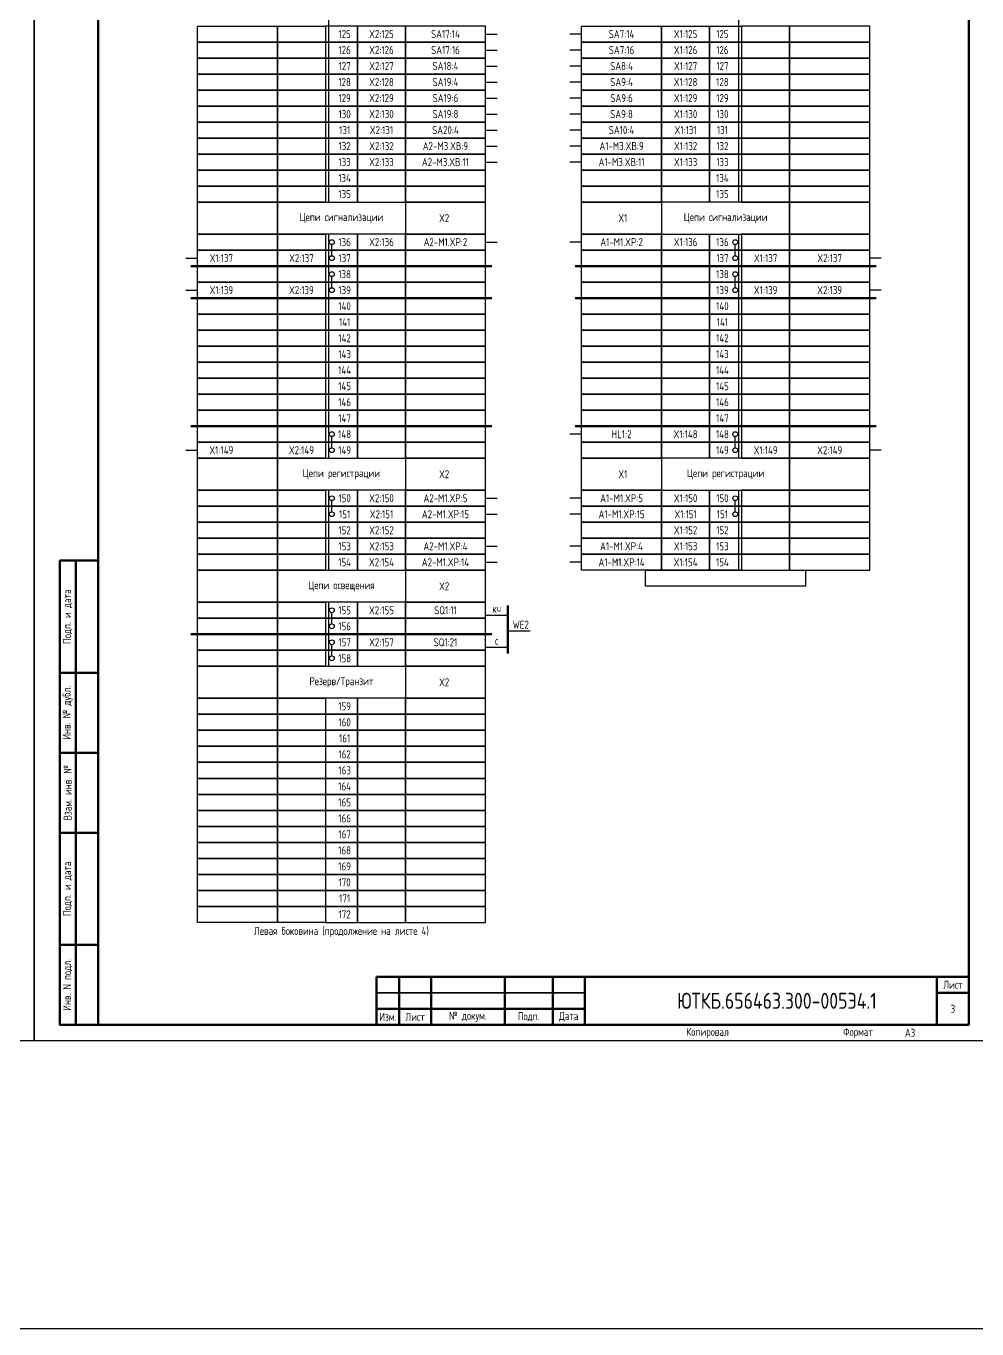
# Model space of a CAD drawing. Header units: millimetres. Extents: x -1102 to 3953, y -90 to 618.
# Drawn here: x 3111.5 to 3408.5, y -90 to 317 of the extents above; entities that cross this region are included whole.
import ezdxf

# ---------------------------------------------------------------- set-up
doc = ezdxf.new("R2010")
doc.units = ezdxf.units.MM
doc.styles.add('Gost_type_A', font='GOST_A.TTF')

# ---------------------------------------------------------------- blocks, each defined once
blk = doc.blocks.new('Штамп левый нижний')
at = {"lineweight": 50}
for points in [[(-12, 145), (-7, 145), (-7, 110), (-12, 110)], [(-7, 145), (0, 145), (0, 110), (-7, 110)], [(-12, 110), (-7, 110), (-7, 85), (-12, 85)], [(-7, 110), (0, 110), (0, 85), (-7, 85)], [(-12, 85), (-7, 85), (-7, 60), (-12, 60)], [(-7, 85), (0, 85), (0, 60), (-7, 60)], [(-12, 60), (-7, 60), (-7, 25), (-12, 25)], [(-7, 60), (0, 60), (0, 25), (-7, 25)], [(-12, 25), (-7, 25), (-7, 0), (-12, 0)], [(-7, 25), (0, 25), (0, 0), (-7, 0)]]:
    blk.add_lwpolyline(points, close=True, dxfattribs=at)
at = {"char_height": 2.5, "attachment_point": 5, "rotation": 90, "style": 'Gost_type_A'}
for s, insert, width in [('Подп. и дата', (-9.5, 127.5), 35), ('Инв. № дубл.', (-9.5, 97.5), 25), ('Взам. инв. №', (-9.5, 72.5), 25), ('Подп. и дата', (-9.5, 42.5), 35), ('Инв. N подл.', (-9.5, 12.5), 25)]:
    blk.add_mtext(s, dxfattribs=dict(at, insert=insert, width=width))
blk = doc.blocks.new('Штамп малый нижний')
at = {"lineweight": 50}
for points in [[(-185, 15), (-178, 15), (-178, 5), (-185, 5)], [(-178, 15), (-168, 15), (-168, 5), (-178, 5)], [(-168, 15), (-145, 15), (-145, 5), (-168, 5)], [(-145, 15), (-130, 15), (-130, 5), (-145, 5)], [(-130, 15), (-120, 15), (-120, 5), (-130, 5)], [(-120, 15), (-10, 15), (-10, 0), (-120, 0)], [(-10, 15), (0, 15), (0, 10), (-10, 10)], [(-10, 10), (0, 10), (0, 0), (-10, 0)], [(-185, 5), (-178, 5), (-178, 0), (-185, 0)], [(-178, 5), (-168, 5), (-168, 0), (-178, 0)], [(-168, 5), (-145, 5), (-145, 0), (-168, 0)], [(-145, 5), (-130, 5), (-130, 0), (-145, 0)], [(-130, 5), (-120, 5), (-120, 0), (-130, 0)]]:
    blk.add_lwpolyline(points, close=True, dxfattribs=at)
for points in [[(-185, 15), (-178, 15), (-178, 10), (-185, 10)], [(-178, 15), (-168, 15), (-168, 10), (-178, 10)], [(-168, 15), (-145, 15), (-145, 10), (-168, 10)], [(-145, 15), (-130, 15), (-130, 10), (-145, 10)], [(-130, 15), (-120, 15), (-120, 10), (-130, 10)], [(-185, 10), (-178, 10), (-178, 5), (-185, 5)], [(-178, 10), (-168, 10), (-168, 5), (-178, 5)], [(-168, 10), (-145, 10), (-145, 5), (-168, 5)], [(-145, 10), (-130, 10), (-130, 5), (-145, 5)], [(-130, 10), (-120, 10), (-120, 5), (-130, 5)]]:
    blk.add_lwpolyline(points, close=True)
at = {"char_height": 2.5, "style": 'Gost_type_A'}
for s, insert, width, attachment_point in [('Лист', (-5, 12.5), 10, 5), ('№ докум.', (-156.5, 2.5), 23, 5), ('Изм.', (-181.5, 2.5), 7, 5), ('Лист', (-173, 2.5), 10, 5), ('Подп.', (-137.5, 2.5), 15, 5), ('Дата', (-125, 2.5), 10, 5), ('Копировал', (-75, -2.53), 13.1202, 6), ('Формат', (-30, -2.53), 13.1202, 6)]:
    blk.add_mtext(s, dxfattribs=dict(at, insert=insert, width=width, attachment_point=attachment_point))

msp = doc.modelspace()

# ---------------------------------------------------------------- linework, layer by layer
for p, q in [((3206, 392), (3206, 262)), ((3334, 392), (3334, 262)), ((3255, 314.5), (3258.62, 314.5)), ((3285, 314.5), (3281.38, 314.5)), ((3255, 309.5), (3258.62, 309.5)), ((3285, 309.5), (3281.38, 309.5)), ((3255, 304.5), (3258.62, 304.5)), ((3285, 304.5), (3281.38, 304.5)), ((3255, 299.5), (3258.62, 299.5)), ((3285, 299.5), (3281.38, 299.5)), ((3255, 294.5), (3258.62, 294.5)), ((3285, 294.5), (3281.38, 294.5)), ((3255, 289.5), (3258.62, 289.5)), ((3285, 289.5), (3281.38, 289.5)), ((3255, 284.5), (3258.62, 284.5)), ((3285, 284.5), (3281.38, 284.5)), ((3255, 279.5), (3258.62, 279.5)), ((3285, 279.5), (3281.38, 279.5)), ((3255, 274.5), (3258.62, 274.5)), ((3285, 274.5), (3281.38, 274.5)), ((3206, 252), (3206, 182)), ((3207, 245.25), (3207, 248.75)), ((3255, 249.5), (3258.62, 249.5)), ((3285, 249.5), (3281.38, 249.5)), ((3333, 245.25), (3333, 248.75)), ((3334, 252), (3334, 182)), ((3161.38, 244.5), (3165, 244.5)), ((3378.62, 244.5), (3375, 244.5)), ((3207, 235.25), (3207, 238.75)), ((3333, 235.25), (3333, 238.75)), ((3161.38, 234.5), (3165, 234.5)), ((3378.62, 234.5), (3375, 234.5)), ((3207, 185.25), (3207, 188.75)), ((3285, 189.5), (3281.38, 189.5)), ((3333, 185.25), (3333, 188.75)), ((3161.38, 184.5), (3165, 184.5)), ((3378.62, 184.5), (3375, 184.5)), ((3206, 172), (3206, 147)), ((3334, 172), (3334, 147)), ((3207, 165.25), (3207, 168.75)), ((3255, 169.5), (3258.62, 169.5)), ((3285, 169.5), (3281.38, 169.5)), ((3333, 165.25), (3333, 168.75)), ((3255, 164.5), (3258.62, 164.5)), ((3285, 164.5), (3281.38, 164.5)), ((3255, 154.5), (3258.62, 154.5)), ((3285, 154.5), (3281.38, 154.5)), ((3255, 149.5), (3258.62, 149.5)), ((3285, 149.5), (3281.38, 149.5)), ((3206, 137), (3206, 117)), ((3207, 130.25), (3207, 133.75)), ((3255, 133), (3262, 133)), ((3269, 128), (3262, 128)), ((3207, 120.25), (3207, 123.75)), ((3255, 123), (3262, 123))]:
    msp.add_line(p, q)
at = {"lineweight": 50}
for p, q in [((3257, 242), (3163, 242)), ((3283, 242), (3377, 242)), ((3257, 232), (3163, 232)), ((3283, 232), (3377, 232)), ((3257, 192), (3163, 192)), ((3283, 192), (3377, 192)), ((3262, 121), (3262, 136)), ((3163, 127), (3257, 127))]:
    msp.add_line(p, q, dxfattribs=at)
for points in [[(-1102, 618), (3953, 618), (3953, -90), (-1102, -90)], [(3114, 420), (3114, 0), (2817, 0), (2817, 420)], [(3411, 420), (3411, 0), (3114, 0), (3114, 420)], [(3165, 317), (3190, 317), (3190, 312), (3165, 312)], [(3190, 317), (3205, 317), (3205, 312), (3190, 312)], [(3215, 317), (3205, 317), (3205, 312), (3215, 312)], [(3230, 317), (3215, 317), (3215, 312), (3230, 312)], [(3255, 317), (3230, 317), (3230, 312), (3255, 312)], [(3285, 317), (3310, 317), (3310, 312), (3285, 312)], [(3310, 317), (3325, 317), (3325, 312), (3310, 312)], [(3325, 317), (3335, 317), (3335, 312), (3325, 312)], [(3350, 317), (3335, 317), (3335, 312), (3350, 312)], [(3375, 317), (3350, 317), (3350, 312), (3375, 312)], [(3165, 312), (3190, 312), (3190, 307), (3165, 307)], [(3190, 312), (3205, 312), (3205, 307), (3190, 307)], [(3215, 312), (3205, 312), (3205, 307), (3215, 307)], [(3230, 312), (3215, 312), (3215, 307), (3230, 307)], [(3255, 312), (3230, 312), (3230, 307), (3255, 307)], [(3285, 312), (3310, 312), (3310, 307), (3285, 307)], [(3310, 312), (3325, 312), (3325, 307), (3310, 307)], [(3325, 312), (3335, 312), (3335, 307), (3325, 307)], [(3350, 312), (3335, 312), (3335, 307), (3350, 307)], [(3375, 312), (3350, 312), (3350, 307), (3375, 307)], [(3165, 307), (3190, 307), (3190, 302), (3165, 302)], [(3190, 307), (3205, 307), (3205, 302), (3190, 302)], [(3215, 307), (3205, 307), (3205, 302), (3215, 302)], [(3230, 307), (3215, 307), (3215, 302), (3230, 302)], [(3255, 307), (3230, 307), (3230, 302), (3255, 302)], [(3285, 307), (3310, 307), (3310, 302), (3285, 302)], [(3310, 307), (3325, 307), (3325, 302), (3310, 302)], [(3325, 307), (3335, 307), (3335, 302), (3325, 302)], [(3350, 307), (3335, 307), (3335, 302), (3350, 302)], [(3375, 307), (3350, 307), (3350, 302), (3375, 302)], [(3165, 302), (3190, 302), (3190, 297), (3165, 297)], [(3190, 302), (3205, 302), (3205, 297), (3190, 297)], [(3215, 302), (3205, 302), (3205, 297), (3215, 297)], [(3230, 302), (3215, 302), (3215, 297), (3230, 297)], [(3255, 302), (3230, 302), (3230, 297), (3255, 297)], [(3285, 302), (3310, 302), (3310, 297), (3285, 297)], [(3310, 302), (3325, 302), (3325, 297), (3310, 297)], [(3325, 302), (3335, 302), (3335, 297), (3325, 297)], [(3350, 302), (3335, 302), (3335, 297), (3350, 297)], [(3375, 302), (3350, 302), (3350, 297), (3375, 297)], [(3165, 297), (3190, 297), (3190, 292), (3165, 292)], [(3190, 297), (3205, 297), (3205, 292), (3190, 292)], [(3215, 297), (3205, 297), (3205, 292), (3215, 292)], [(3230, 297), (3215, 297), (3215, 292), (3230, 292)], [(3255, 297), (3230, 297), (3230, 292), (3255, 292)], [(3285, 297), (3310, 297), (3310, 292), (3285, 292)], [(3310, 297), (3325, 297), (3325, 292), (3310, 292)], [(3325, 297), (3335, 297), (3335, 292), (3325, 292)], [(3350, 297), (3335, 297), (3335, 292), (3350, 292)], [(3375, 297), (3350, 297), (3350, 292), (3375, 292)], [(3165, 292), (3190, 292), (3190, 287), (3165, 287)], [(3190, 292), (3205, 292), (3205, 287), (3190, 287)], [(3215, 292), (3205, 292), (3205, 287), (3215, 287)], [(3230, 292), (3215, 292), (3215, 287), (3230, 287)], [(3255, 292), (3230, 292), (3230, 287), (3255, 287)], [(3285, 292), (3310, 292), (3310, 287), (3285, 287)], [(3310, 292), (3325, 292), (3325, 287), (3310, 287)], [(3325, 292), (3335, 292), (3335, 287), (3325, 287)], [(3350, 292), (3335, 292), (3335, 287), (3350, 287)], [(3375, 292), (3350, 292), (3350, 287), (3375, 287)], [(3165, 287), (3190, 287), (3190, 282), (3165, 282)], [(3190, 287), (3205, 287), (3205, 282), (3190, 282)], [(3215, 287), (3205, 287), (3205, 282), (3215, 282)], [(3230, 287), (3215, 287), (3215, 282), (3230, 282)], [(3255, 287), (3230, 287), (3230, 282), (3255, 282)], [(3285, 287), (3310, 287), (3310, 282), (3285, 282)], [(3310, 287), (3325, 287), (3325, 282), (3310, 282)], [(3325, 287), (3335, 287), (3335, 282), (3325, 282)], [(3350, 287), (3335, 287), (3335, 282), (3350, 282)], [(3375, 287), (3350, 287), (3350, 282), (3375, 282)], [(3165, 282), (3190, 282), (3190, 277), (3165, 277)], [(3190, 282), (3205, 282), (3205, 277), (3190, 277)], [(3215, 282), (3205, 282), (3205, 277), (3215, 277)], [(3230, 282), (3215, 282), (3215, 277), (3230, 277)], [(3255, 282), (3230, 282), (3230, 277), (3255, 277)], [(3285, 282), (3310, 282), (3310, 277), (3285, 277)], [(3310, 282), (3325, 282), (3325, 277), (3310, 277)], [(3325, 282), (3335, 282), (3335, 277), (3325, 277)], [(3350, 282), (3335, 282), (3335, 277), (3350, 277)], [(3375, 282), (3350, 282), (3350, 277), (3375, 277)], [(3165, 277), (3190, 277), (3190, 272), (3165, 272)], [(3190, 277), (3205, 277), (3205, 272), (3190, 272)], [(3215, 277), (3205, 277), (3205, 272), (3215, 272)], [(3230, 277), (3215, 277), (3215, 272), (3230, 272)], [(3255, 277), (3230, 277), (3230, 272), (3255, 272)], [(3285, 277), (3310, 277), (3310, 272), (3285, 272)], [(3310, 277), (3325, 277), (3325, 272), (3310, 272)], [(3325, 277), (3335, 277), (3335, 272), (3325, 272)], [(3350, 277), (3335, 277), (3335, 272), (3350, 272)], [(3375, 277), (3350, 277), (3350, 272), (3375, 272)], [(3165, 272), (3190, 272), (3190, 267), (3165, 267)], [(3190, 272), (3205, 272), (3205, 267), (3190, 267)], [(3215, 272), (3205, 272), (3205, 267), (3215, 267)], [(3230, 272), (3215, 272), (3215, 267), (3230, 267)], [(3255, 272), (3230, 272), (3230, 267), (3255, 267)], [(3285, 272), (3310, 272), (3310, 267), (3285, 267)], [(3310, 272), (3325, 272), (3325, 267), (3310, 267)], [(3325, 272), (3335, 272), (3335, 267), (3325, 267)], [(3350, 272), (3335, 272), (3335, 267), (3350, 267)], [(3375, 272), (3350, 272), (3350, 267), (3375, 267)], [(3165, 267), (3190, 267), (3190, 262), (3165, 262)], [(3190, 267), (3205, 267), (3205, 262), (3190, 262)], [(3215, 267), (3205, 267), (3205, 262), (3215, 262)], [(3230, 267), (3215, 267), (3215, 262), (3230, 262)], [(3255, 267), (3230, 267), (3230, 262), (3255, 262)], [(3285, 267), (3310, 267), (3310, 262), (3285, 262)], [(3310, 267), (3325, 267), (3325, 262), (3310, 262)], [(3325, 267), (3335, 267), (3335, 262), (3325, 262)], [(3350, 267), (3335, 267), (3335, 262), (3350, 262)], [(3375, 267), (3350, 267), (3350, 262), (3375, 262)], [(3165, 262), (3190, 262), (3190, 252), (3165, 252)], [(3190, 262), (3230, 262), (3230, 252), (3190, 252)], [(3255, 262), (3230, 262), (3230, 252), (3255, 252)], [(3285, 262), (3310, 262), (3310, 252), (3285, 252)], [(3350, 262), (3310, 262), (3310, 252), (3350, 252)], [(3375, 262), (3350, 262), (3350, 252), (3375, 252)], [(3165, 252), (3190, 252), (3190, 247), (3165, 247)], [(3190, 252), (3205, 252), (3205, 247), (3190, 247)], [(3215, 252), (3205, 252), (3205, 247), (3215, 247)], [(3230, 252), (3215, 252), (3215, 247), (3230, 247)], [(3255, 252), (3230, 252), (3230, 247), (3255, 247)], [(3285, 252), (3310, 252), (3310, 247), (3285, 247)], [(3310, 252), (3325, 252), (3325, 247), (3310, 247)], [(3325, 252), (3335, 252), (3335, 247), (3325, 247)], [(3350, 252), (3335, 252), (3335, 247), (3350, 247)], [(3375, 252), (3350, 252), (3350, 247), (3375, 247)], [(3165, 247), (3190, 247), (3190, 242), (3165, 242)], [(3190, 247), (3205, 247), (3205, 242), (3190, 242)], [(3215, 247), (3205, 247), (3205, 242), (3215, 242)], [(3230, 247), (3215, 247), (3215, 242), (3230, 242)], [(3255, 247), (3230, 247), (3230, 242), (3255, 242)], [(3285, 247), (3310, 247), (3310, 242), (3285, 242)], [(3310, 247), (3325, 247), (3325, 242), (3310, 242)], [(3325, 247), (3335, 247), (3335, 242), (3325, 242)], [(3350, 247), (3335, 247), (3335, 242), (3350, 242)], [(3375, 247), (3350, 247), (3350, 242), (3375, 242)], [(3165, 242), (3190, 242), (3190, 237), (3165, 237)], [(3190, 242), (3205, 242), (3205, 237), (3190, 237)], [(3215, 242), (3205, 242), (3205, 237), (3215, 237)], [(3230, 242), (3215, 242), (3215, 237), (3230, 237)], [(3255, 242), (3230, 242), (3230, 237), (3255, 237)], [(3285, 242), (3310, 242), (3310, 237), (3285, 237)], [(3310, 242), (3325, 242), (3325, 237), (3310, 237)], [(3325, 242), (3335, 242), (3335, 237), (3325, 237)], [(3350, 242), (3335, 242), (3335, 237), (3350, 237)], [(3375, 242), (3350, 242), (3350, 237), (3375, 237)], [(3165, 237), (3190, 237), (3190, 232), (3165, 232)], [(3190, 237), (3205, 237), (3205, 232), (3190, 232)], [(3215, 237), (3205, 237), (3205, 232), (3215, 232)], [(3230, 237), (3215, 237), (3215, 232), (3230, 232)], [(3255, 237), (3230, 237), (3230, 232), (3255, 232)], [(3285, 237), (3310, 237), (3310, 232), (3285, 232)], [(3310, 237), (3325, 237), (3325, 232), (3310, 232)], [(3325, 237), (3335, 237), (3335, 232), (3325, 232)], [(3350, 237), (3335, 237), (3335, 232), (3350, 232)], [(3375, 237), (3350, 237), (3350, 232), (3375, 232)], [(3165, 232), (3190, 232), (3190, 227), (3165, 227)], [(3190, 232), (3205, 232), (3205, 227), (3190, 227)], [(3215, 232), (3205, 232), (3205, 227), (3215, 227)], [(3230, 232), (3215, 232), (3215, 227), (3230, 227)], [(3255, 232), (3230, 232), (3230, 227), (3255, 227)], [(3285, 232), (3310, 232), (3310, 227), (3285, 227)], [(3310, 232), (3325, 232), (3325, 227), (3310, 227)], [(3325, 232), (3335, 232), (3335, 227), (3325, 227)], [(3350, 232), (3335, 232), (3335, 227), (3350, 227)], [(3375, 232), (3350, 232), (3350, 227), (3375, 227)], [(3165, 227), (3190, 227), (3190, 222), (3165, 222)], [(3190, 227), (3205, 227), (3205, 222), (3190, 222)], [(3215, 227), (3205, 227), (3205, 222), (3215, 222)], [(3230, 227), (3215, 227), (3215, 222), (3230, 222)], [(3255, 227), (3230, 227), (3230, 222), (3255, 222)], [(3285, 227), (3310, 227), (3310, 222), (3285, 222)], [(3310, 227), (3325, 227), (3325, 222), (3310, 222)], [(3325, 227), (3335, 227), (3335, 222), (3325, 222)], [(3350, 227), (3335, 227), (3335, 222), (3350, 222)], [(3375, 227), (3350, 227), (3350, 222), (3375, 222)], [(3165, 222), (3190, 222), (3190, 217), (3165, 217)], [(3190, 222), (3205, 222), (3205, 217), (3190, 217)], [(3215, 222), (3205, 222), (3205, 217), (3215, 217)], [(3230, 222), (3215, 222), (3215, 217), (3230, 217)], [(3255, 222), (3230, 222), (3230, 217), (3255, 217)], [(3285, 222), (3310, 222), (3310, 217), (3285, 217)], [(3310, 222), (3325, 222), (3325, 217), (3310, 217)], [(3325, 222), (3335, 222), (3335, 217), (3325, 217)], [(3350, 222), (3335, 222), (3335, 217), (3350, 217)], [(3375, 222), (3350, 222), (3350, 217), (3375, 217)], [(3165, 217), (3190, 217), (3190, 212), (3165, 212)], [(3190, 217), (3205, 217), (3205, 212), (3190, 212)], [(3215, 217), (3205, 217), (3205, 212), (3215, 212)], [(3230, 217), (3215, 217), (3215, 212), (3230, 212)], [(3255, 217), (3230, 217), (3230, 212), (3255, 212)], [(3285, 217), (3310, 217), (3310, 212), (3285, 212)], [(3310, 217), (3325, 217), (3325, 212), (3310, 212)], [(3325, 217), (3335, 217), (3335, 212), (3325, 212)], [(3350, 217), (3335, 217), (3335, 212), (3350, 212)], [(3375, 217), (3350, 217), (3350, 212), (3375, 212)], [(3165, 212), (3190, 212), (3190, 207), (3165, 207)], [(3190, 212), (3205, 212), (3205, 207), (3190, 207)], [(3215, 212), (3205, 212), (3205, 207), (3215, 207)], [(3230, 212), (3215, 212), (3215, 207), (3230, 207)], [(3255, 212), (3230, 212), (3230, 207), (3255, 207)], [(3285, 212), (3310, 212), (3310, 207), (3285, 207)], [(3310, 212), (3325, 212), (3325, 207), (3310, 207)], [(3325, 212), (3335, 212), (3335, 207), (3325, 207)], [(3350, 212), (3335, 212), (3335, 207), (3350, 207)], [(3375, 212), (3350, 212), (3350, 207), (3375, 207)], [(3165, 207), (3190, 207), (3190, 202), (3165, 202)], [(3190, 207), (3205, 207), (3205, 202), (3190, 202)], [(3215, 207), (3205, 207), (3205, 202), (3215, 202)], [(3230, 207), (3215, 207), (3215, 202), (3230, 202)], [(3255, 207), (3230, 207), (3230, 202), (3255, 202)], [(3285, 207), (3310, 207), (3310, 202), (3285, 202)], [(3310, 207), (3325, 207), (3325, 202), (3310, 202)], [(3325, 207), (3335, 207), (3335, 202), (3325, 202)], [(3350, 207), (3335, 207), (3335, 202), (3350, 202)], [(3375, 207), (3350, 207), (3350, 202), (3375, 202)], [(3165, 202), (3190, 202), (3190, 197), (3165, 197)], [(3190, 202), (3205, 202), (3205, 197), (3190, 197)], [(3215, 202), (3205, 202), (3205, 197), (3215, 197)], [(3230, 202), (3215, 202), (3215, 197), (3230, 197)], [(3255, 202), (3230, 202), (3230, 197), (3255, 197)], [(3285, 202), (3310, 202), (3310, 197), (3285, 197)], [(3310, 202), (3325, 202), (3325, 197), (3310, 197)], [(3325, 202), (3335, 202), (3335, 197), (3325, 197)], [(3350, 202), (3335, 202), (3335, 197), (3350, 197)], [(3375, 202), (3350, 202), (3350, 197), (3375, 197)], [(3165, 197), (3190, 197), (3190, 192), (3165, 192)], [(3190, 197), (3205, 197), (3205, 192), (3190, 192)], [(3215, 197), (3205, 197), (3205, 192), (3215, 192)], [(3230, 197), (3215, 197), (3215, 192), (3230, 192)], [(3255, 197), (3230, 197), (3230, 192), (3255, 192)], [(3285, 197), (3310, 197), (3310, 192), (3285, 192)], [(3310, 197), (3325, 197), (3325, 192), (3310, 192)], [(3325, 197), (3335, 197), (3335, 192), (3325, 192)], [(3350, 197), (3335, 197), (3335, 192), (3350, 192)], [(3375, 197), (3350, 197), (3350, 192), (3375, 192)], [(3165, 192), (3190, 192), (3190, 187), (3165, 187)], [(3190, 192), (3205, 192), (3205, 187), (3190, 187)], [(3215, 192), (3205, 192), (3205, 187), (3215, 187)], [(3230, 192), (3215, 192), (3215, 187), (3230, 187)], [(3255, 192), (3230, 192), (3230, 187), (3255, 187)], [(3285, 192), (3310, 192), (3310, 187), (3285, 187)], [(3310, 192), (3325, 192), (3325, 187), (3310, 187)], [(3325, 192), (3335, 192), (3335, 187), (3325, 187)], [(3350, 192), (3335, 192), (3335, 187), (3350, 187)], [(3375, 192), (3350, 192), (3350, 187), (3375, 187)], [(3165, 187), (3190, 187), (3190, 182), (3165, 182)], [(3190, 187), (3205, 187), (3205, 182), (3190, 182)], [(3215, 187), (3205, 187), (3205, 182), (3215, 182)], [(3230, 187), (3215, 187), (3215, 182), (3230, 182)], [(3255, 187), (3230, 187), (3230, 182), (3255, 182)], [(3285, 187), (3310, 187), (3310, 182), (3285, 182)], [(3310, 187), (3325, 187), (3325, 182), (3310, 182)], [(3325, 187), (3335, 187), (3335, 182), (3325, 182)], [(3350, 187), (3335, 187), (3335, 182), (3350, 182)], [(3375, 187), (3350, 187), (3350, 182), (3375, 182)], [(3165, 182), (3190, 182), (3190, 172), (3165, 172)], [(3190, 182), (3230, 182), (3230, 172), (3190, 172)], [(3255, 182), (3230, 182), (3230, 172), (3255, 172)], [(3285, 182), (3310, 182), (3310, 172), (3285, 172)], [(3350, 182), (3310, 182), (3310, 172), (3350, 172)], [(3375, 182), (3350, 182), (3350, 172), (3375, 172)], [(3165, 172), (3190, 172), (3190, 167), (3165, 167)], [(3190, 172), (3205, 172), (3205, 167), (3190, 167)], [(3215, 172), (3205, 172), (3205, 167), (3215, 167)], [(3230, 172), (3215, 172), (3215, 167), (3230, 167)], [(3255, 172), (3230, 172), (3230, 167), (3255, 167)], [(3285, 172), (3310, 172), (3310, 167), (3285, 167)], [(3310, 172), (3325, 172), (3325, 167), (3310, 167)], [(3325, 172), (3335, 172), (3335, 167), (3325, 167)], [(3350, 172), (3335, 172), (3335, 167), (3350, 167)], [(3375, 172), (3350, 172), (3350, 167), (3375, 167)], [(3165, 167), (3190, 167), (3190, 162), (3165, 162)], [(3190, 167), (3205, 167), (3205, 162), (3190, 162)], [(3215, 167), (3205, 167), (3205, 162), (3215, 162)], [(3230, 167), (3215, 167), (3215, 162), (3230, 162)], [(3255, 167), (3230, 167), (3230, 162), (3255, 162)], [(3285, 167), (3310, 167), (3310, 162), (3285, 162)], [(3310, 167), (3325, 167), (3325, 162), (3310, 162)], [(3325, 167), (3335, 167), (3335, 162), (3325, 162)], [(3350, 167), (3335, 167), (3335, 162), (3350, 162)], [(3375, 167), (3350, 167), (3350, 162), (3375, 162)], [(3165, 162), (3190, 162), (3190, 157), (3165, 157)], [(3190, 162), (3205, 162), (3205, 157), (3190, 157)], [(3215, 162), (3205, 162), (3205, 157), (3215, 157)], [(3230, 162), (3215, 162), (3215, 157), (3230, 157)], [(3255, 162), (3230, 162), (3230, 157), (3255, 157)], [(3285, 162), (3310, 162), (3310, 157), (3285, 157)], [(3310, 162), (3325, 162), (3325, 157), (3310, 157)], [(3325, 162), (3335, 162), (3335, 157), (3325, 157)], [(3350, 162), (3335, 162), (3335, 157), (3350, 157)], [(3375, 162), (3350, 162), (3350, 157), (3375, 157)], [(3165, 157), (3190, 157), (3190, 152), (3165, 152)], [(3190, 157), (3205, 157), (3205, 152), (3190, 152)], [(3215, 157), (3205, 157), (3205, 152), (3215, 152)], [(3230, 157), (3215, 157), (3215, 152), (3230, 152)], [(3255, 157), (3230, 157), (3230, 152), (3255, 152)], [(3285, 157), (3310, 157), (3310, 152), (3285, 152)], [(3310, 157), (3325, 157), (3325, 152), (3310, 152)], [(3325, 157), (3335, 157), (3335, 152), (3325, 152)], [(3350, 157), (3335, 157), (3335, 152), (3350, 152)], [(3375, 157), (3350, 157), (3350, 152), (3375, 152)], [(3165, 152), (3190, 152), (3190, 147), (3165, 147)], [(3190, 152), (3205, 152), (3205, 147), (3190, 147)], [(3215, 152), (3205, 152), (3205, 147), (3215, 147)], [(3230, 152), (3215, 152), (3215, 147), (3230, 147)], [(3255, 152), (3230, 152), (3230, 147), (3255, 147)], [(3285, 152), (3310, 152), (3310, 147), (3285, 147)], [(3310, 152), (3325, 152), (3325, 147), (3310, 147)], [(3325, 152), (3335, 152), (3335, 147), (3325, 147)], [(3350, 152), (3335, 152), (3335, 147), (3350, 147)], [(3375, 152), (3350, 152), (3350, 147), (3375, 147)], [(3165, 147), (3190, 147), (3190, 137), (3165, 137)], [(3190, 147), (3230, 147), (3230, 137), (3190, 137)], [(3255, 147), (3230, 147), (3230, 137), (3255, 137)], [(3305, 147), (3355, 147), (3355, 142), (3305, 142)], [(3165, 137), (3190, 137), (3190, 132), (3165, 132)], [(3190, 137), (3205, 137), (3205, 132), (3190, 132)], [(3215, 137), (3205, 137), (3205, 132), (3215, 132)], [(3230, 137), (3215, 137), (3215, 132), (3230, 132)], [(3255, 137), (3230, 137), (3230, 132), (3255, 132)], [(3165, 132), (3190, 132), (3190, 127), (3165, 127)], [(3190, 132), (3205, 132), (3205, 127), (3190, 127)], [(3215, 132), (3205, 132), (3205, 127), (3215, 127)], [(3230, 132), (3215, 132), (3215, 127), (3230, 127)], [(3255, 132), (3230, 132), (3230, 127), (3255, 127)], [(3165, 127), (3190, 127), (3190, 122), (3165, 122)], [(3190, 127), (3205, 127), (3205, 122), (3190, 122)], [(3215, 127), (3205, 127), (3205, 122), (3215, 122)], [(3230, 127), (3215, 127), (3215, 122), (3230, 122)], [(3255, 127), (3230, 127), (3230, 122), (3255, 122)], [(3165, 122), (3190, 122), (3190, 117), (3165, 117)], [(3190, 122), (3205, 122), (3205, 117), (3190, 117)], [(3215, 122), (3205, 122), (3205, 117), (3215, 117)], [(3230, 122), (3215, 122), (3215, 117), (3230, 117)], [(3255, 122), (3230, 122), (3230, 117), (3255, 117)], [(3165, 117), (3190, 117), (3190, 107), (3165, 107)], [(3190, 117), (3230, 117), (3230, 107), (3190, 107)], [(3255, 117), (3230, 117), (3230, 107), (3255, 107)], [(3165, 107), (3190, 107), (3190, 102), (3165, 102)], [(3190, 107), (3205, 107), (3205, 102), (3190, 102)], [(3215, 107), (3205, 107), (3205, 102), (3215, 102)], [(3230, 107), (3215, 107), (3215, 102), (3230, 102)], [(3255, 107), (3230, 107), (3230, 102), (3255, 102)], [(3165, 102), (3190, 102), (3190, 97), (3165, 97)], [(3190, 102), (3205, 102), (3205, 97), (3190, 97)], [(3215, 102), (3205, 102), (3205, 97), (3215, 97)], [(3230, 102), (3215, 102), (3215, 97), (3230, 97)], [(3255, 102), (3230, 102), (3230, 97), (3255, 97)], [(3165, 97), (3190, 97), (3190, 92), (3165, 92)], [(3190, 97), (3205, 97), (3205, 92), (3190, 92)], [(3215, 97), (3205, 97), (3205, 92), (3215, 92)], [(3230, 97), (3215, 97), (3215, 92), (3230, 92)], [(3255, 97), (3230, 97), (3230, 92), (3255, 92)], [(3165, 92), (3190, 92), (3190, 87), (3165, 87)], [(3190, 92), (3205, 92), (3205, 87), (3190, 87)], [(3215, 92), (3205, 92), (3205, 87), (3215, 87)], [(3230, 92), (3215, 92), (3215, 87), (3230, 87)], [(3255, 92), (3230, 92), (3230, 87), (3255, 87)], [(3165, 87), (3190, 87), (3190, 82), (3165, 82)], [(3190, 87), (3205, 87), (3205, 82), (3190, 82)], [(3215, 87), (3205, 87), (3205, 82), (3215, 82)], [(3230, 87), (3215, 87), (3215, 82), (3230, 82)], [(3255, 87), (3230, 87), (3230, 82), (3255, 82)], [(3165, 82), (3190, 82), (3190, 77), (3165, 77)], [(3190, 82), (3205, 82), (3205, 77), (3190, 77)], [(3215, 82), (3205, 82), (3205, 77), (3215, 77)], [(3230, 82), (3215, 82), (3215, 77), (3230, 77)], [(3255, 82), (3230, 82), (3230, 77), (3255, 77)], [(3165, 77), (3190, 77), (3190, 72), (3165, 72)], [(3190, 77), (3205, 77), (3205, 72), (3190, 72)], [(3215, 77), (3205, 77), (3205, 72), (3215, 72)], [(3230, 77), (3215, 77), (3215, 72), (3230, 72)], [(3255, 77), (3230, 77), (3230, 72), (3255, 72)], [(3165, 72), (3190, 72), (3190, 67), (3165, 67)], [(3190, 72), (3205, 72), (3205, 67), (3190, 67)], [(3215, 72), (3205, 72), (3205, 67), (3215, 67)], [(3230, 72), (3215, 72), (3215, 67), (3230, 67)], [(3255, 72), (3230, 72), (3230, 67), (3255, 67)], [(3165, 67), (3190, 67), (3190, 62), (3165, 62)], [(3190, 67), (3205, 67), (3205, 62), (3190, 62)], [(3215, 67), (3205, 67), (3205, 62), (3215, 62)], [(3230, 67), (3215, 67), (3215, 62), (3230, 62)], [(3255, 67), (3230, 67), (3230, 62), (3255, 62)], [(3165, 62), (3190, 62), (3190, 57), (3165, 57)], [(3190, 62), (3205, 62), (3205, 57), (3190, 57)], [(3215, 62), (3205, 62), (3205, 57), (3215, 57)], [(3230, 62), (3215, 62), (3215, 57), (3230, 57)], [(3255, 62), (3230, 62), (3230, 57), (3255, 57)], [(3165, 57), (3190, 57), (3190, 52), (3165, 52)], [(3190, 57), (3205, 57), (3205, 52), (3190, 52)], [(3215, 57), (3205, 57), (3205, 52), (3215, 52)], [(3230, 57), (3215, 57), (3215, 52), (3230, 52)], [(3255, 57), (3230, 57), (3230, 52), (3255, 52)], [(3165, 52), (3190, 52), (3190, 47), (3165, 47)], [(3190, 52), (3205, 52), (3205, 47), (3190, 47)], [(3215, 52), (3205, 52), (3205, 47), (3215, 47)], [(3230, 52), (3215, 52), (3215, 47), (3230, 47)], [(3255, 52), (3230, 52), (3230, 47), (3255, 47)], [(3165, 47), (3190, 47), (3190, 42), (3165, 42)], [(3190, 47), (3205, 47), (3205, 42), (3190, 42)], [(3215, 47), (3205, 47), (3205, 42), (3215, 42)], [(3230, 47), (3215, 47), (3215, 42), (3230, 42)], [(3255, 47), (3230, 47), (3230, 42), (3255, 42)], [(3165, 42), (3190, 42), (3190, 37), (3165, 37)], [(3190, 42), (3205, 42), (3205, 37), (3190, 37)], [(3215, 42), (3205, 42), (3205, 37), (3215, 37)], [(3230, 42), (3215, 42), (3215, 37), (3230, 37)], [(3255, 42), (3230, 42), (3230, 37), (3255, 37)]]:
    msp.add_lwpolyline(points, close=True)
msp.add_lwpolyline([(3406, 415), (3406, 5), (3134, 5), (3134, 415)], close=True, dxfattribs=at)
for centre in [(3207, 249.5), (3333, 249.5), (3207, 244.5), (3333, 244.5), (3207, 239.5), (3333, 239.5), (3207, 234.5), (3333, 234.5), (3207, 189.5), (3333, 189.5), (3207, 184.5), (3333, 184.5), (3207, 169.5), (3333, 169.5), (3207, 164.5), (3333, 164.5), (3207, 134.5), (3207, 129.5), (3207, 124.5), (3207, 119.5)]:
    msp.add_circle(centre, 0.75)

# ---------------------------------------------------------------- block references
for name, p in [('Штамп левый нижний', (3134, 5)), ('Штамп малый нижний', (3406, 5))]:
    msp.add_blockref(name, p)

# ---------------------------------------------------------------- texts
at = {"ltscale": 10, "char_height": 2.5, "attachment_point": 5, "style": 'Gost_type_A'}
for s, insert, width in [('125', (3211, 314.5), 8), ('X2:125', (3222.5, 314.5), 15), ('X1:125', (3317.5, 314.5), 15), ('125', (3329, 314.5), 8), ('126', (3211, 309.5), 8), ('X2:126', (3222.5, 309.5), 15), ('X1:126', (3317.5, 309.5), 15), ('126', (3329, 309.5), 8), ('127', (3211, 304.5), 8), ('X2:127', (3222.5, 304.5), 15), ('X1:127', (3317.5, 304.5), 15), ('127', (3329, 304.5), 8), ('128', (3211, 299.5), 8), ('X2:128', (3222.5, 299.5), 15), ('X1:128', (3317.5, 299.5), 15), ('128', (3329, 299.5), 8), ('129', (3211, 294.5), 8), ('X2:129', (3222.5, 294.5), 15), ('X1:129', (3317.5, 294.5), 15), ('129', (3329, 294.5), 8), ('130', (3211, 289.5), 8), ('X2:130', (3222.5, 289.5), 15), ('X1:130', (3317.5, 289.5), 15), ('130', (3329, 289.5), 8), ('131', (3211, 284.5), 8), ('X2:131', (3222.5, 284.5), 15), ('X1:131', (3317.5, 284.5), 15), ('131', (3329, 284.5), 8), ('132', (3211, 279.5), 8), ('X2:132', (3222.5, 279.5), 15), ('X1:132', (3317.5, 279.5), 15), ('132', (3329, 279.5), 8), ('133', (3211, 274.5), 8), ('X2:133', (3222.5, 274.5), 15), ('X1:133', (3317.5, 274.5), 15), ('133', (3329, 274.5), 8), ('134', (3211, 269.5), 8), ('134', (3329, 269.5), 8), ('135', (3211, 264.5), 8), ('135', (3329, 264.5), 8), ('136', (3211, 249.5), 8), ('X2:136', (3222.5, 249.5), 15), ('X1:136', (3317.5, 249.5), 15), ('136', (3329, 249.5), 8), ('X1:137', (3172.5, 244.5), 15), ('X2:137', (3197.5, 244.5), 15), ('137', (3211, 244.5), 8), ('137', (3329, 244.5), 8), ('X1:137', (3342.5, 244.5), 15), ('X2:137', (3362.5, 244.5), 25), ('138', (3211, 239.5), 8), ('138', (3329, 239.5), 8), ('X1:139', (3172.5, 234.5), 15), ('X2:139', (3197.5, 234.5), 15), ('139', (3211, 234.5), 8), ('139', (3329, 234.5), 8), ('X1:139', (3342.5, 234.5), 15), ('X2:139', (3362.5, 234.5), 25), ('140', (3211, 229.5), 8), ('140', (3329, 229.5), 8), ('141', (3211, 224.5), 8), ('141', (3329, 224.5), 8), ('142', (3211, 219.5), 8), ('142', (3329, 219.5), 8), ('143', (3211, 214.5), 8), ('143', (3329, 214.5), 8), ('144', (3211, 209.5), 8), ('144', (3329, 209.5), 8), ('145', (3211, 204.5), 8), ('145', (3329, 204.5), 8), ('146', (3211, 199.5), 8), ('146', (3329, 199.5), 8), ('147', (3211, 194.5), 8), ('147', (3329, 194.5), 8), ('148', (3211, 189.5), 8), ('X1:148', (3317.5, 189.5), 15), ('148', (3329, 189.5), 8), ('X1:149', (3172.5, 184.5), 15), ('X2:149', (3197.5, 184.5), 15), ('149', (3211, 184.5), 8), ('149', (3329, 184.5), 8), ('X1:149', (3342.5, 184.5), 15), ('X2:149', (3362.5, 184.5), 25), ('150', (3211, 169.5), 8), ('X2:150', (3222.5, 169.5), 15), ('X1:150', (3317.5, 169.5), 15), ('150', (3329, 169.5), 8), ('151', (3211, 164.5), 8), ('X2:151', (3222.5, 164.5), 15), ('X1:151', (3317.5, 164.5), 15), ('151', (3329, 164.5), 8), ('152', (3211, 159.5), 8), ('X2:152', (3222.5, 159.5), 15), ('X1:152', (3317.5, 159.5), 15), ('152', (3329, 159.5), 8), ('153', (3211, 154.5), 8), ('X2:153', (3222.5, 154.5), 15), ('X1:153', (3317.5, 154.5), 15), ('153', (3329, 154.5), 8), ('154', (3211, 149.5), 8), ('X2:154', (3222.5, 149.5), 15), ('X1:154', (3317.5, 149.5), 15), ('154', (3329, 149.5), 8), ('155', (3211, 134.5), 8), ('X2:155', (3222.5, 134.5), 15), ('156', (3211, 129.5), 8), ('157', (3211, 124.5), 8), ('X2:157', (3222.5, 124.5), 15), ('158', (3211, 119.5), 8), ('159', (3211, 104.5), 8), ('160', (3211, 99.5), 8), ('161', (3211, 94.5), 8), ('162', (3211, 89.5), 8), ('163', (3211, 84.5), 8), ('164', (3211, 79.5), 8), ('165', (3211, 74.5), 8), ('166', (3211, 69.5), 8), ('167', (3211, 64.5), 8), ('168', (3211, 59.5), 8), ('169', (3211, 54.5), 8), ('170', (3211, 49.5), 8), ('171', (3211, 44.5), 8), ('172', (3211, 39.5), 8)]:
    msp.add_mtext(s, dxfattribs=dict(at, insert=insert, width=width))
at = {"style": 'Gost_type_A'}
for s, insert, char_height, width, attachment_point in [('SA17:14', (3242.5, 314.5), 2.5, 25, 5), ('SA7:14', (3297.5, 314.5), 2.5, 25, 5), ('SA17:16', (3242.5, 309.5), 2.5, 25, 5), ('SA7:16', (3297.5, 309.5), 2.5, 25, 5), ('SA18:4', (3242.5, 304.5), 2.5, 25, 5), ('SA8:4', (3297.5, 304.5), 2.5, 25, 5), ('SA19:4', (3242.5, 299.5), 2.5, 25, 5), ('SA9:4', (3297.5, 299.5), 2.5, 25, 5), ('SA19:6', (3242.5, 294.5), 2.5, 25, 5), ('SA9:6', (3297.5, 294.5), 2.5, 25, 5), ('SA19:8', (3242.5, 289.5), 2.5, 25, 5), ('SA9:8', (3297.5, 289.5), 2.5, 25, 5), ('SA20:4', (3242.5, 284.5), 2.5, 25, 5), ('SA10:4', (3297.5, 284.5), 2.5, 25, 5), ('A2-M3.XВ:9', (3242.5, 279.5), 2.5, 25, 5), ('A1-M3.XВ:9', (3297.5, 279.5), 2.5, 25, 5), ('A2-M3.XВ:11', (3242.5, 274.5), 2.5, 25, 5), ('A1-M3.XВ:11', (3297.5, 274.5), 2.5, 25, 5), ('Цепи сигнализации', (3210, 257), 2.5, 40, 5), ('X2', (3242.09, 257), 2.5, 25, 5), ('X1', (3297.91, 257), 2.5, 25, 5), ('Цепи сигнализации', (3330, 257), 2.5, 40, 5), ('A2-M1.XP:2', (3242.5, 249.5), 2.5, 25, 5), ('A1-M1.XP:2', (3297.5, 249.5), 2.5, 25, 5), ('HL1:2', (3297.5, 189.5), 2.5, 25, 5), ('Цепи регистрации', (3210, 177), 2.5, 40, 5), ('X2', (3242.09, 177), 2.5, 25, 5), ('X1', (3297.91, 177), 2.5, 25, 5), ('Цепи регистрации', (3330, 177), 2.5, 40, 5), ('A2-M1.XP:5', (3242.5, 169.5), 2.5, 25, 5), ('A1-M1.XP:5', (3297.5, 169.5), 2.5, 25, 5), ('A2-M1.XP:15', (3242.5, 164.5), 2.5, 25, 5), ('A1-M1.XP:15', (3297.5, 164.5), 2.5, 25, 5), ('A2-M1.XP:4', (3242.5, 154.5), 2.5, 25, 5), ('A1-M1.XP:4', (3297.5, 154.5), 2.5, 25, 5), ('A2-M1.XP:14', (3242.5, 149.5), 2.5, 25, 5), ('A1-M1.XP:14', (3297.5, 149.5), 2.5, 25, 5), ('Цепи освещения', (3210, 142), 2.5, 40, 5), ('X2', (3242.09, 142), 2.5, 25, 5), ('SQ1:11', (3242.5, 134.5), 2.5, 25, 5), ('кч', (3258.5, 135), 2.5, 7, 5), ('WE2', (3266, 130), 2.5, 7, 5), ('SQ1:21', (3242.5, 124.5), 2.5, 25, 5), ('с', (3258.5, 125), 2.5, 7, 5), ('Резерв/Транзит', (3210, 112), 2.5, 40, 5), ('X2', (3242.09, 112), 2.5, 25, 5), ('Левая боковина (продолжение на листе 4)', (3210, 34), 2.5, 90, 5), ('ЮТКБ.656463.300-005Э4.1', (3346, 12.5), 5, 120, 5), ('3', (3401, 10), 2.5, 10, 5), ('A3', (3386, 2.5), 2.5, 20, 4), ('A3', (3386, 2.5), 2.5, 20, 4)]:
    msp.add_mtext(s, dxfattribs=dict(at, insert=insert, char_height=char_height, width=width, attachment_point=attachment_point))

doc.saveas('drawing.dxf')
